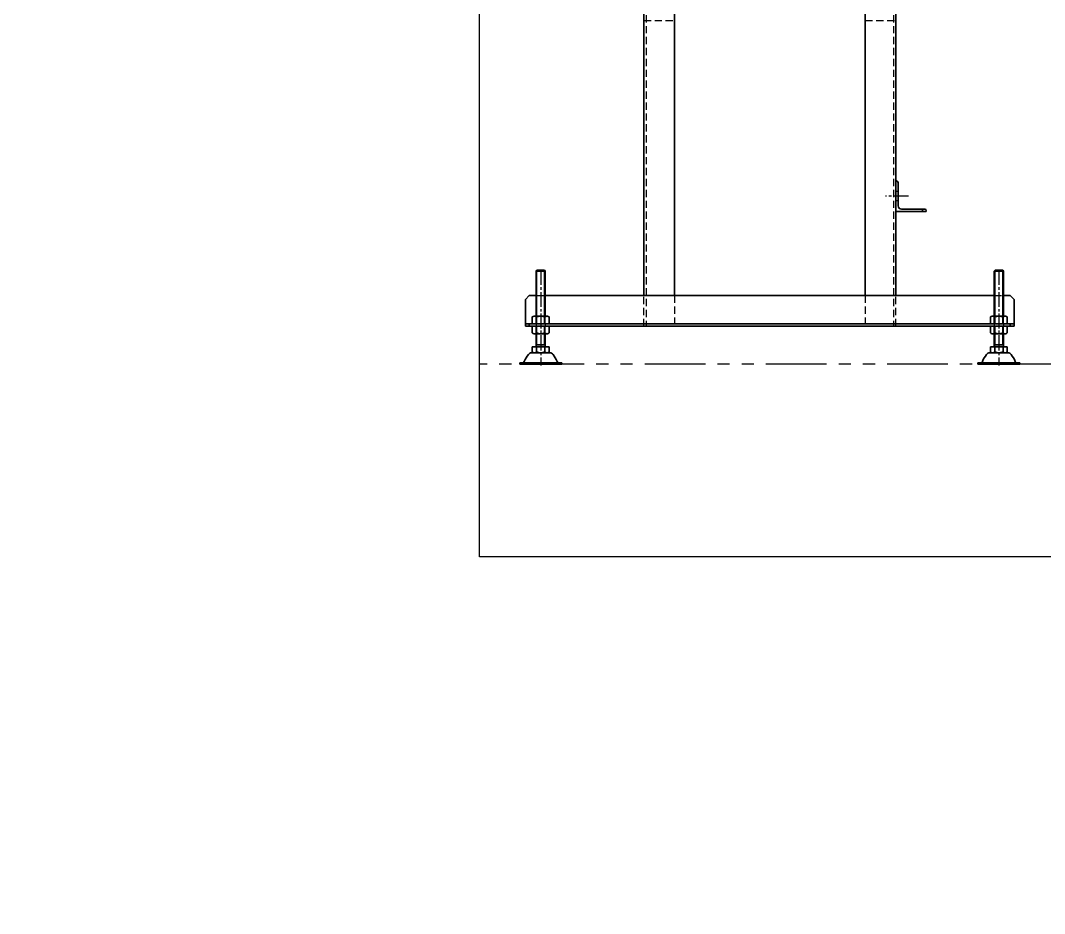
# Model space of a CAD drawing. Header units: millimetres. Extents: x 0 to 10987, y 0 to 7892.
# Drawn here: x 0 to 1341, y 0 to 1169 of the extents above; entities that cross this region are included whole.
import ezdxf
from ezdxf import colors
from ezdxf.entities.mleader import LeaderData, LeaderLine
from ezdxf.enums import TextEntityAlignment as Align
from ezdxf.math import Vec2, Vec3

# ---------------------------------------------------------------- set-up
doc = ezdxf.new("R2010")
doc.units = ezdxf.units.MM
for name, pattern in [('CENTER2', [28.575, 19.05, -3.175, 3.175, -3.175]), ('HIDDEN2', [4.7625, 3.175, -1.5875]), ('PHANTOM2', [31.75, 15.875, -3.175, 3.175, -3.175, 3.175, -3.175])]:
    doc.linetypes.add(name, pattern=pattern)
for name, color, linetype, lineweight in [('01_外形線', 7, 'Continuous', 25), ('02_細線', 5, 'Continuous', 13), ('03_かくれ線', 6, 'HIDDEN2', 13), ('04_中心線', 1, 'CENTER2', 9), ('05_仮想線', 2, 'PHANTOM2', 13), ('07_寸法線', 3, 'Continuous', 9)]:
    doc.layers.add(name, color=color, linetype=linetype, lineweight=lineweight)
doc.styles.get("Standard").update_dxf_attribs({"font": 'arial.ttf'})
doc.styles.add('寸法用', font='simplex.shx', dxfattribs={"width": 0.8, "bigfont": '@extfont2.shx'})

# ---------------------------------------------------------------- blocks, each defined once
blk = doc.blocks.new('_TagCircle')
at = {"color": 0, "linetype": 'ByBlock', "lineweight": -2, "transparency": 16777216}
blk.add_circle((0, 0), 4, dxfattribs=at)
at = {"color": 0, "transparency": 16777216, "style": '寸法用'}
blk.add_attdef('タグ番号', text='', height=3, dxfattribs=at).set_placement((0, -1.5), align=Align.CENTER)
blk = doc.blocks.new('_None')

msp = doc.modelspace()

# ---------------------------------------------------------------- linework, layer by layer
at = {"layer": '01_外形線'}
for p, q in [((816.346, 1878.933), (816.346, 808.933)), ((856.346, 1878.933), (856.346, 808.933)), ((1106.346, 1878.933), (1106.346, 808.933)), ((1146.346, 1878.933), (1146.346, 808.933)), ((1181.346, 918.933), (1181.346, 921.933)), ((666.346, 808.933), (661.346, 803.933)), ((675.346, 808.933), (666.346, 808.933)), ((687.346, 808.933), (1275.346, 808.933)), ((1287.346, 808.933), (1296.346, 808.933)), ((1296.346, 808.933), (1301.346, 803.933)), ((661.346, 803.933), (661.346, 768.933)), ((1301.346, 768.933), (1301.346, 803.933)), ((1301.346, 771.933), (661.346, 771.933)), ((661.346, 768.933), (1301.346, 768.933)), ((666.346, 771.933), (666.346, 768.933)), ((1296.346, 771.933), (1296.346, 768.933))]:
    msp.add_line(p, q, dxfattribs=at)
msp.add_lwpolyline([(1186.346, 918.933), (1186.346, 919.933, 0.41421356), (1184.346, 921.933), (1153.846, 921.933, -0.41421356), (1149.346, 926.433), (1149.346, 956.933, 0.41421356), (1147.346, 958.933), (1146.346, 958.933), (1146.346, 918.933)], format="xyb", close=True, dxfattribs=at)
for points in [[(676.293, 841.932), (675.346, 840.985)], [(687.346, 840.985), (675.346, 840.985)], [(675.346, 840.985), (675.346, 781.933)], [(686.399, 841.932), (676.293, 841.932)], [(687.346, 840.985), (686.399, 841.932)], [(687.346, 840.985), (687.346, 781.933)], [(1276.293, 841.932), (1275.346, 840.985)], [(1287.346, 840.985), (1275.346, 840.985)], [(1275.346, 840.985), (1275.346, 781.933)], [(1286.399, 841.932), (1276.293, 841.932)], [(1287.346, 840.985), (1286.399, 841.932)], [(1287.346, 840.985), (1287.346, 781.933)], [(670.346, 780.833), (671.403, 781.443)], [(670.346, 771.933), (670.346, 780.833)], [(673.232, 781.933), (689.461, 781.933)], [(675.846, 771.933), (675.846, 780.833)], [(686.846, 771.933), (686.846, 780.833)], [(691.29, 781.443), (692.346, 780.833)], [(692.346, 780.833), (692.346, 771.933)], [(1270.346, 780.833), (1271.403, 781.443)], [(1270.346, 771.933), (1270.346, 780.833)], [(1273.232, 781.933), (1289.461, 781.933)], [(1275.846, 771.933), (1275.846, 780.833)], [(1286.846, 771.933), (1286.846, 780.833)], [(1291.29, 781.443), (1292.346, 780.833)], [(1292.346, 780.833), (1292.346, 771.933)], [(670.345, 768.933), (670.345, 760.033)], [(670.345, 768.933), (692.345, 768.933)], [(670.346, 771.933), (692.346, 771.933)], [(675.845, 768.933), (675.845, 760.033)], [(686.845, 768.933), (686.845, 760.033)], [(692.345, 760.033), (692.345, 768.933)], [(1270.345, 768.933), (1270.345, 760.033)], [(1270.345, 768.933), (1292.345, 768.933)], [(1270.346, 771.933), (1292.346, 771.933)], [(1275.845, 768.933), (1275.845, 760.033)], [(1286.845, 768.933), (1286.845, 760.033)], [(1292.345, 760.033), (1292.345, 768.933)], [(670.345, 760.033), (671.402, 759.423)], [(673.231, 758.933), (689.46, 758.933)], [(675.346, 758.933), (675.346, 744.432)], [(687.346, 758.933), (687.346, 744.432)], [(691.289, 759.423), (692.345, 760.033)], [(1270.345, 760.033), (1271.402, 759.423)], [(1273.231, 758.933), (1289.46, 758.933)], [(1275.346, 758.933), (1275.346, 744.432)], [(1287.346, 758.933), (1287.346, 744.432)], [(1291.289, 759.423), (1292.345, 760.033)], [(692.346, 741.932), (670.346, 741.932)], [(670.346, 741.932), (670.346, 735.032)], [(675.346, 744.432), (675.346, 742.432)], [(675.846, 741.932), (675.846, 735.032)], [(676.293, 744.432), (681.346, 744.432)], [(686.399, 744.432), (681.346, 744.432)], [(686.846, 741.932), (686.846, 735.032)], [(687.346, 742.432), (687.346, 744.432)], [(692.346, 735.032), (692.346, 741.932)], [(1292.346, 741.932), (1270.346, 741.932)], [(1270.346, 741.932), (1270.346, 735.032)], [(1275.346, 744.432), (1275.346, 742.432)], [(1275.846, 741.932), (1275.846, 735.032)], [(1276.293, 744.432), (1281.346, 744.432)], [(1286.399, 744.432), (1281.346, 744.432)], [(1286.846, 741.932), (1286.846, 735.032)], [(1287.346, 742.432), (1287.346, 744.432)], [(1292.346, 735.032), (1292.346, 741.932)], [(669.271, 733.932), (681.346, 733.932)], [(670.346, 735.032), (671.403, 734.422)], [(689.461, 733.932), (673.566, 733.947)], [(693.421, 733.932), (681.346, 733.932)], [(691.29, 734.422), (692.346, 735.032)], [(1269.271, 733.932), (1281.346, 733.932)], [(1270.346, 735.032), (1271.403, 734.422)], [(1289.461, 733.932), (1273.566, 733.947)], [(1293.421, 733.932), (1281.346, 733.932)], [(1291.29, 734.422), (1292.346, 735.032)], [(653.846, 720.933), (653.846, 718.933)], [(653.846, 720.933), (708.846, 720.933)], [(653.846, 718.933), (708.846, 718.933)], [(708.846, 720.933), (708.846, 718.933)], [(1253.846, 720.933), (1253.846, 718.933)], [(1253.846, 720.933), (1308.846, 720.933)], [(1253.846, 718.933), (1308.846, 718.933)], [(1308.846, 720.933), (1308.846, 718.933)]]:
    msp.add_lwpolyline(points, dxfattribs=at)
for points in [[(675.846, 780.833, 0.34253647), (671.403, 781.443)], [(686.846, 780.833, 0.20000001), (675.846, 780.833)], [(691.29, 781.443, 0.3425365), (686.846, 780.833)], [(1275.846, 780.833, 0.34253647), (1271.403, 781.443)], [(1286.846, 780.833, 0.20000001), (1275.846, 780.833)], [(1291.29, 781.443, 0.3425365), (1286.846, 780.833)], [(671.402, 759.423, 0.34253647), (675.845, 760.033)], [(675.845, 760.033, 0.20000001), (686.845, 760.033)], [(686.845, 760.033, 0.3425365), (691.289, 759.423)], [(1271.402, 759.423, 0.34253647), (1275.845, 760.033)], [(1275.845, 760.033, 0.20000001), (1286.845, 760.033)], [(1286.845, 760.033, 0.3425365), (1291.289, 759.423)], [(674.846, 741.932, 0.41421356), (675.346, 742.432)], [(687.346, 742.432, 0.41421356), (687.846, 741.932)], [(1274.846, 741.932, 0.41421356), (1275.346, 742.432)], [(1287.346, 742.432, 0.41421356), (1287.846, 741.932)], [(665.265, 731.924, 0.053788), (659.805, 722.691)], [(669.271, 733.932, 0.23659961), (665.265, 731.924)], [(671.403, 734.422, 0.34253647), (675.846, 735.032)], [(675.846, 735.032, 0.20000001), (686.846, 735.032)], [(686.846, 735.032, 0.3425365), (691.29, 734.422)], [(697.428, 731.924, 0.23659961), (693.421, 733.932)], [(702.887, 722.691, 0.053788), (697.428, 731.924)], [(1265.265, 731.924, 0.053788), (1259.805, 722.691)], [(1269.271, 733.932, 0.23659961), (1265.265, 731.924)], [(1271.403, 734.422, 0.34253647), (1275.846, 735.032)], [(1275.846, 735.032, 0.20000001), (1286.846, 735.032)], [(1286.846, 735.032, 0.3425365), (1291.29, 734.422)], [(1297.428, 731.924, 0.23659961), (1293.421, 733.932)], [(1302.887, 722.691, 0.053788), (1297.428, 731.924)], [(657.074, 720.932, 0.29413079), (659.805, 722.691)], [(702.887, 722.691, 0.29413079), (705.618, 720.932)], [(1257.074, 720.932, 0.29413079), (1259.805, 722.691)], [(1302.887, 722.691, 0.29413079), (1305.618, 720.932)]]:
    msp.add_lwpolyline(points, format="xyb", dxfattribs=at)
at = {"layer": '02_細線'}
for points in [[(676.293, 781.933), (676.293, 841.932)], [(686.399, 781.933), (686.399, 841.932)], [(1276.293, 781.933), (1276.293, 841.932)], [(1286.399, 781.933), (1286.399, 841.932)], [(676.293, 744.432), (676.293, 758.933)], [(686.399, 744.432), (686.399, 758.933)], [(1276.293, 744.432), (1276.293, 758.933)], [(1286.399, 744.432), (1286.399, 758.933)], [(676.293, 744.432), (675.346, 742.786)], [(686.399, 744.432), (687.346, 742.786)], [(1276.293, 744.432), (1275.346, 742.786)], [(1286.399, 744.432), (1287.346, 742.786)]]:
    msp.add_lwpolyline(points, dxfattribs=at)
at = {"layer": '03_かくれ線', "ltscale": 3}
for p, q in [((819.346, 2118.933), (819.346, 768.933)), ((1143.346, 2118.933), (1143.346, 768.933)), ((816.346, 1168.937), (856.346, 1168.937)), ((1106.346, 1168.937), (1146.346, 1168.937)), ((1149.346, 944.933), (1146.346, 944.933)), ((1149.346, 932.933), (1146.346, 932.933)), ((675.346, 808.933), (687.346, 808.933)), ((1275.346, 808.933), (1287.346, 808.933)), ((675.346, 771.933), (675.346, 768.933)), ((687.346, 771.933), (687.346, 768.933)), ((1275.346, 771.933), (1275.346, 768.933)), ((1287.346, 771.933), (1287.346, 768.933))]:
    msp.add_line(p, q, dxfattribs=at)
for points in [[(856.346, 808.933), (856.346, 768.933), (816.346, 768.933), (816.346, 808.933)], [(1106.346, 808.933), (1106.346, 768.933), (1146.346, 768.933), (1146.346, 808.933)], [(675.346, 758.933), (675.346, 781.933)], [(676.293, 758.933), (676.293, 781.933)], [(686.399, 758.933), (686.399, 781.933)], [(687.346, 758.933), (687.346, 781.933)], [(1275.346, 758.933), (1275.346, 781.933)], [(1276.293, 758.933), (1276.293, 781.933)], [(1286.399, 758.933), (1286.399, 781.933)], [(1287.346, 758.933), (1287.346, 781.933)]]:
    msp.add_lwpolyline(points, dxfattribs=at)
at = {"layer": '04_中心線'}
for p, q in [((1162.846, 938.933), (1132.846, 938.933)), ((681.346, 785.433), (681.346, 755.433)), ((1281.346, 785.433), (1281.346, 755.433))]:
    msp.add_line(p, q, dxfattribs=at)
for points in [[(681.346, 841.932), (681.346, 717.14)], [(1281.346, 841.932), (1281.346, 717.14)]]:
    msp.add_lwpolyline(points, dxfattribs=at)
at = {"layer": '05_仮想線', "ltscale": 5}
msp.add_line((2960.7, 718.933), (601.096, 718.933), dxfattribs=at)
at = {"layer": 'Defpoints', "color": 3, "lineweight": 0}
msp.add_lwpolyline([(2960.7, 3826.869), (2960.7, 466.957), (601.096, 466.957), (601.096, 3826.869)], close=True, dxfattribs=at)

# ---------------------------------------------------------------- leaders
at = {"layer": '07_寸法線'}
ml = msp.add_multileader_block('Standard', dxfattribs=at)
ml.set_content('_TagCircle', color=256, scale=-10.5)
ml.set_attribute('タグ番号', '1A', width=0)
ml.set_leader_properties()
ml.set_arrow_properties(name='NONE')
ml.build(insert=Vec2(0, 0))
ml.multileader.update_dxf_attribs({"dogleg_length": 1, "arrow_head_size": 36.75, "scale": 6})
ctx = ml.context
ctx.base_point, ctx.scale, ctx.char_height, ctx.arrow_head_size, ctx.landing_gap_size, ctx.plane_origin = Vec3(8943.466, 2201.866), 6, 42, 36.75, 21, Vec3(8203.481, 2141.535)
ctx.text_align_type = 2
notes = []
notes.append((ctx, [(0, (0, 0, 0), (0, 0), (1, 0), 1, [])]))
ctx.block.insert, ctx.block.scale = Vec3(8964.466, 2201.866), Vec3(-10.5, 10.5, 10.5)
ml = msp.add_multileader_block('Standard', dxfattribs=at)
ml.set_content('_TagCircle', color=256, scale=-5.25)
ml.set_attribute('タグ番号', '1G', width=0)
ml.set_leader_properties()
ml.set_arrow_properties(name='NONE')
ml.build(insert=Vec2(0, 0))
ml.multileader.update_dxf_attribs({"dogleg_length": 1, "arrow_head_size": 18.375, "scale": 3})
ctx = ml.context
ctx.base_point, ctx.scale, ctx.char_height, ctx.arrow_head_size, ctx.landing_gap_size, ctx.plane_origin = Vec3(5595.151, 2171.076), 3, 21, 18.375, 10.5, Vec3(4338.296, 1581.601)
ctx.text_align_type = 2
notes.append((ctx, [(0, (0, 0, 0), (0, 0), (1, 0), 1, [])]))
ctx.block.insert, ctx.block.scale = Vec3(5616.151, 2171.076), Vec3(-5.25, 5.25, 5.25)
ml = msp.add_multileader_block('Standard', dxfattribs=at)
ml.set_content('_TagCircle', color=256, scale=-5.25)
ml.set_attribute('タグ番号', '1A', width=0)
ml.set_leader_properties()
ml.set_arrow_properties(name='NONE')
ml.build(insert=Vec2(0, 0))
ml.multileader.update_dxf_attribs({"dogleg_length": 1, "arrow_head_size": 18.375, "scale": 3})
ctx = ml.context
ctx.base_point, ctx.scale, ctx.char_height, ctx.arrow_head_size, ctx.landing_gap_size, ctx.plane_origin = Vec3(4319.231, 2168.2), 3, 21, 18.375, 10.5, Vec3(3062.376, 1578.725)
ctx.text_align_type = 2
notes.append((ctx, [(0, (0, 0, 0), (0, 0), (1, 0), 1, [])]))
ctx.block.insert, ctx.block.scale = Vec3(4340.231, 2168.2), Vec3(-5.25, 5.25, 5.25)
ml = msp.add_multileader_block('Standard', dxfattribs=at)
ml.set_content('_TagCircle', color=256, scale=-5.25)
ml.set_attribute('タグ番号', '1B', width=0)
ml.set_leader_properties()
ml.set_arrow_properties(name='NONE')
ml.build(insert=Vec2(0, 0))
ml.multileader.update_dxf_attribs({"dogleg_length": 1, "arrow_head_size": 18.375, "scale": 3})
ctx = ml.context
ctx.base_point, ctx.scale, ctx.char_height, ctx.arrow_head_size, ctx.landing_gap_size, ctx.plane_origin = Vec3(4319.231, 1952.461), 3, 21, 18.375, 10.5, Vec3(3062.376, 1362.987)
ctx.text_align_type = 2
notes.append((ctx, [(0, (0, 0, 0), (0, 0), (1, 0), 1, [])]))
ctx.block.insert, ctx.block.scale = Vec3(4340.231, 1952.461), Vec3(-5.25, 5.25, 5.25)
ml = msp.add_multileader_block('Standard', dxfattribs=at)
ml.set_content('_TagCircle', color=256, scale=-5.25)
ml.set_attribute('タグ番号', '1H', width=0)
ml.set_leader_properties()
ml.set_arrow_properties(name='NONE')
ml.build(insert=Vec2(0, 0))
ml.multileader.update_dxf_attribs({"dogleg_length": 1, "arrow_head_size": 18.375, "scale": 3})
ctx = ml.context
ctx.base_point, ctx.scale, ctx.char_height, ctx.arrow_head_size, ctx.landing_gap_size, ctx.plane_origin = Vec3(5595.151, 1868.711), 3, 21, 18.375, 10.5, Vec3(4338.296, 1279.236)
ctx.text_align_type = 2
notes.append((ctx, [(0, (0, 0, 0), (0, 0), (1, 0), 1, [])]))
ctx.block.insert, ctx.block.scale = Vec3(5616.151, 1868.711), Vec3(-5.25, 5.25, 5.25)
ml = msp.add_multileader_block('Standard', dxfattribs=at)
ml.set_content('_TagCircle', color=256, scale=-5.25)
ml.set_attribute('タグ番号', '1C', width=0)
ml.set_leader_properties()
ml.set_arrow_properties(name='NONE')
ml.build(insert=Vec2(0, 0))
ml.multileader.update_dxf_attribs({"dogleg_length": 1, "arrow_head_size": 18.375, "scale": 3})
ctx = ml.context
ctx.base_point, ctx.scale, ctx.char_height, ctx.arrow_head_size, ctx.landing_gap_size, ctx.plane_origin = Vec3(4319.231, 1707.872), 3, 21, 18.375, 10.5, Vec3(3062.376, 1118.397)
ctx.text_align_type = 2
notes.append((ctx, [(0, (0, 0, 0), (0, 0), (1, 0), 1, [])]))
ctx.block.insert, ctx.block.scale = Vec3(4340.231, 1707.872), Vec3(-5.25, 5.25, 5.25)
ml = msp.add_multileader_block('Standard', dxfattribs=at)
ml.set_content('_TagCircle', color=256, scale=-5.25)
ml.set_attribute('タグ番号', '1D', width=0)
ml.set_leader_properties()
ml.set_arrow_properties(name='NONE')
ml.build(insert=Vec2(0, 0))
ml.multileader.update_dxf_attribs({"dogleg_length": 1, "arrow_head_size": 18.375, "scale": 3})
ctx = ml.context
ctx.base_point, ctx.scale, ctx.char_height, ctx.arrow_head_size, ctx.landing_gap_size, ctx.plane_origin = Vec3(4319.231, 1426.718), 3, 21, 18.375, 10.5, Vec3(3062.376, 837.243)
ctx.text_align_type = 2
notes.append((ctx, [(0, (0, 0, 0), (0, 0), (1, 0), 1, [])]))
ctx.block.insert, ctx.block.scale = Vec3(4340.231, 1426.718), Vec3(-5.25, 5.25, 5.25)
ml = msp.add_multileader_block('Standard', dxfattribs=at)
ml.set_content('_TagCircle', color=256, scale=-5.25)
ml.set_attribute('タグ番号', '1E', width=0)
ml.set_leader_properties()
ml.set_arrow_properties(name='NONE')
ml.build(insert=Vec2(0, 0))
ml.multileader.update_dxf_attribs({"dogleg_length": 1, "arrow_head_size": 18.375, "scale": 3})
ctx = ml.context
ctx.base_point, ctx.scale, ctx.char_height, ctx.arrow_head_size, ctx.landing_gap_size, ctx.plane_origin = Vec3(4319.231, 1266.718), 3, 21, 18.375, 10.5, Vec3(3062.376, 677.243)
ctx.text_align_type = 2
notes.append((ctx, [(0, (0, 0, 0), (0, 0), (1, 0), 1, [])]))
ctx.block.insert, ctx.block.scale = Vec3(4340.231, 1266.718), Vec3(-5.25, 5.25, 5.25)
ml = msp.add_multileader_block('Standard', dxfattribs=at)
ml.set_content('_TagCircle', color=256, scale=-5.25)
ml.set_attribute('タグ番号', '1F', width=0)
ml.set_leader_properties()
ml.set_arrow_properties(name='NONE')
ml.build(insert=Vec2(0, 0))
ml.multileader.update_dxf_attribs({"dogleg_length": 1, "arrow_head_size": 18.375, "scale": 3})
ctx = ml.context
ctx.base_point, ctx.scale, ctx.char_height, ctx.arrow_head_size, ctx.landing_gap_size, ctx.plane_origin = Vec3(4594.37, 1031.085), 3, 21, 18.375, 10.5, Vec3(3337.516, 441.61)
ctx.text_align_type = 2
notes.append((ctx, [(0, (0, 0, 0), (0, 0), (1, 0), 1, [])]))
ctx.block.insert, ctx.block.scale = Vec3(4615.37, 1031.085), Vec3(-5.25, 5.25, 5.25)
for ctx, leaders in notes:
    for number, flags, end, landing, length, lines in leaders:
        leader = LeaderData()
        leader.index, (leader.has_last_leader_line, leader.has_dogleg_vector, leader.attachment_direction) = number, flags
        leader.last_leader_point, leader.dogleg_vector, leader.dogleg_length = Vec3(end), Vec3(landing), length
        for number, points, colour, breaks in lines:
            line = LeaderLine()
            line.index, line.vertices, line.color, line.breaks = number, Vec3.list(points), colors.encode_raw_color(colour), breaks
            leader.lines.append(line)
        ctx.leaders.append(leader)

doc.saveas('drawing.dxf')
